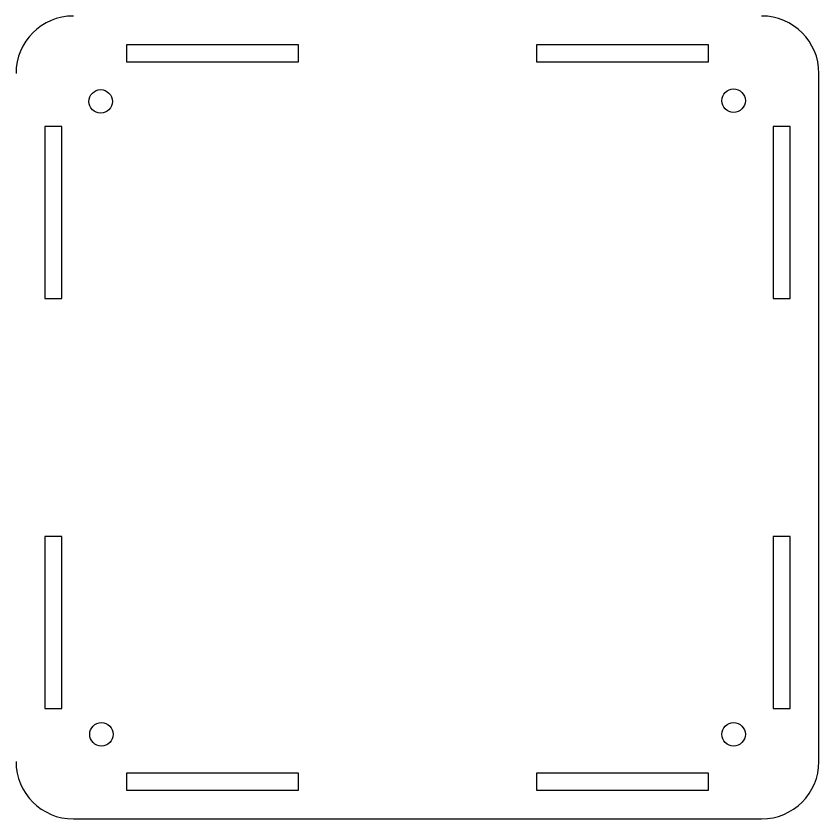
# Model space of a CAD drawing. Header units: millimetres. Extents: x 3 to 788, y -577 to 0.
# Drawn here: x 497.8 to 637.8, y -408.4 to -268.4 of the extents above; entities that cross this region are included whole.
import ezdxf

# ---------------------------------------------------------------- set-up
doc = ezdxf.new("R2010")
doc.units = ezdxf.units.MM
doc.layers.get('0').update_dxf_attribs({"lineweight": 25})

msp = doc.modelspace()

# ---------------------------------------------------------------- linework, layer by layer
at = {"color": 7, "linetype": 'Continuous', "lineweight": 25}
for p, q in [((547.08, -273.44), (517.08, -273.44)), ((517.08, -273.44), (517.08, -276.44)), ((547.08, -276.44), (547.08, -273.44)), ((618.58, -273.44), (588.58, -273.44)), ((588.58, -273.44), (588.58, -276.44)), ((618.58, -276.44), (618.58, -273.44)), ((517.08, -276.44), (547.08, -276.44)), ((588.58, -276.44), (618.58, -276.44)), ((637.83, -398.44), (637.83, -278.44)), ((505.83, -287.7), (502.83, -287.7)), ((502.83, -287.7), (502.83, -317.7)), ((505.83, -317.7), (505.83, -287.7)), ((632.83, -287.7), (629.83, -287.7)), ((629.83, -287.7), (629.83, -317.7)), ((632.83, -317.7), (632.83, -287.7)), ((502.83, -317.7), (505.83, -317.7)), ((629.83, -317.7), (632.83, -317.7)), ((505.83, -359.19), (502.83, -359.19)), ((502.83, -359.19), (502.83, -389.19)), ((505.83, -389.19), (505.83, -359.19)), ((632.83, -359.19), (629.83, -359.19)), ((629.83, -359.19), (629.83, -389.19)), ((632.83, -389.19), (632.83, -359.19)), ((502.83, -389.19), (505.83, -389.19)), ((629.83, -389.19), (632.83, -389.19)), ((547.08, -400.44), (517.08, -400.44)), ((517.08, -400.44), (517.08, -403.44)), ((547.08, -403.44), (547.08, -400.44)), ((588.58, -400.44), (588.58, -403.44)), ((618.58, -400.44), (588.58, -400.44)), ((618.58, -403.44), (618.58, -400.44)), ((517.08, -403.44), (547.08, -403.44)), ((588.58, -403.44), (618.58, -403.44)), ((507.83, -408.44), (627.83, -408.44))]:
    msp.add_line(p, q, dxfattribs=at)
for centre in [(512.59, -283.33), (622.95, -283.2), (512.72, -393.69), (622.95, -393.69)]:
    msp.add_circle(centre, 2.05, dxfattribs=at)
for centre, start, end in [((507.83, -278.44), 90, 180), ((627.83, -278.44), 0, 90), ((507.83, -398.44), 180, 270), ((627.83, -398.44), 270, 0)]:
    msp.add_arc(centre, 10, start, end, dxfattribs=at)

doc.saveas('drawing.dxf')
